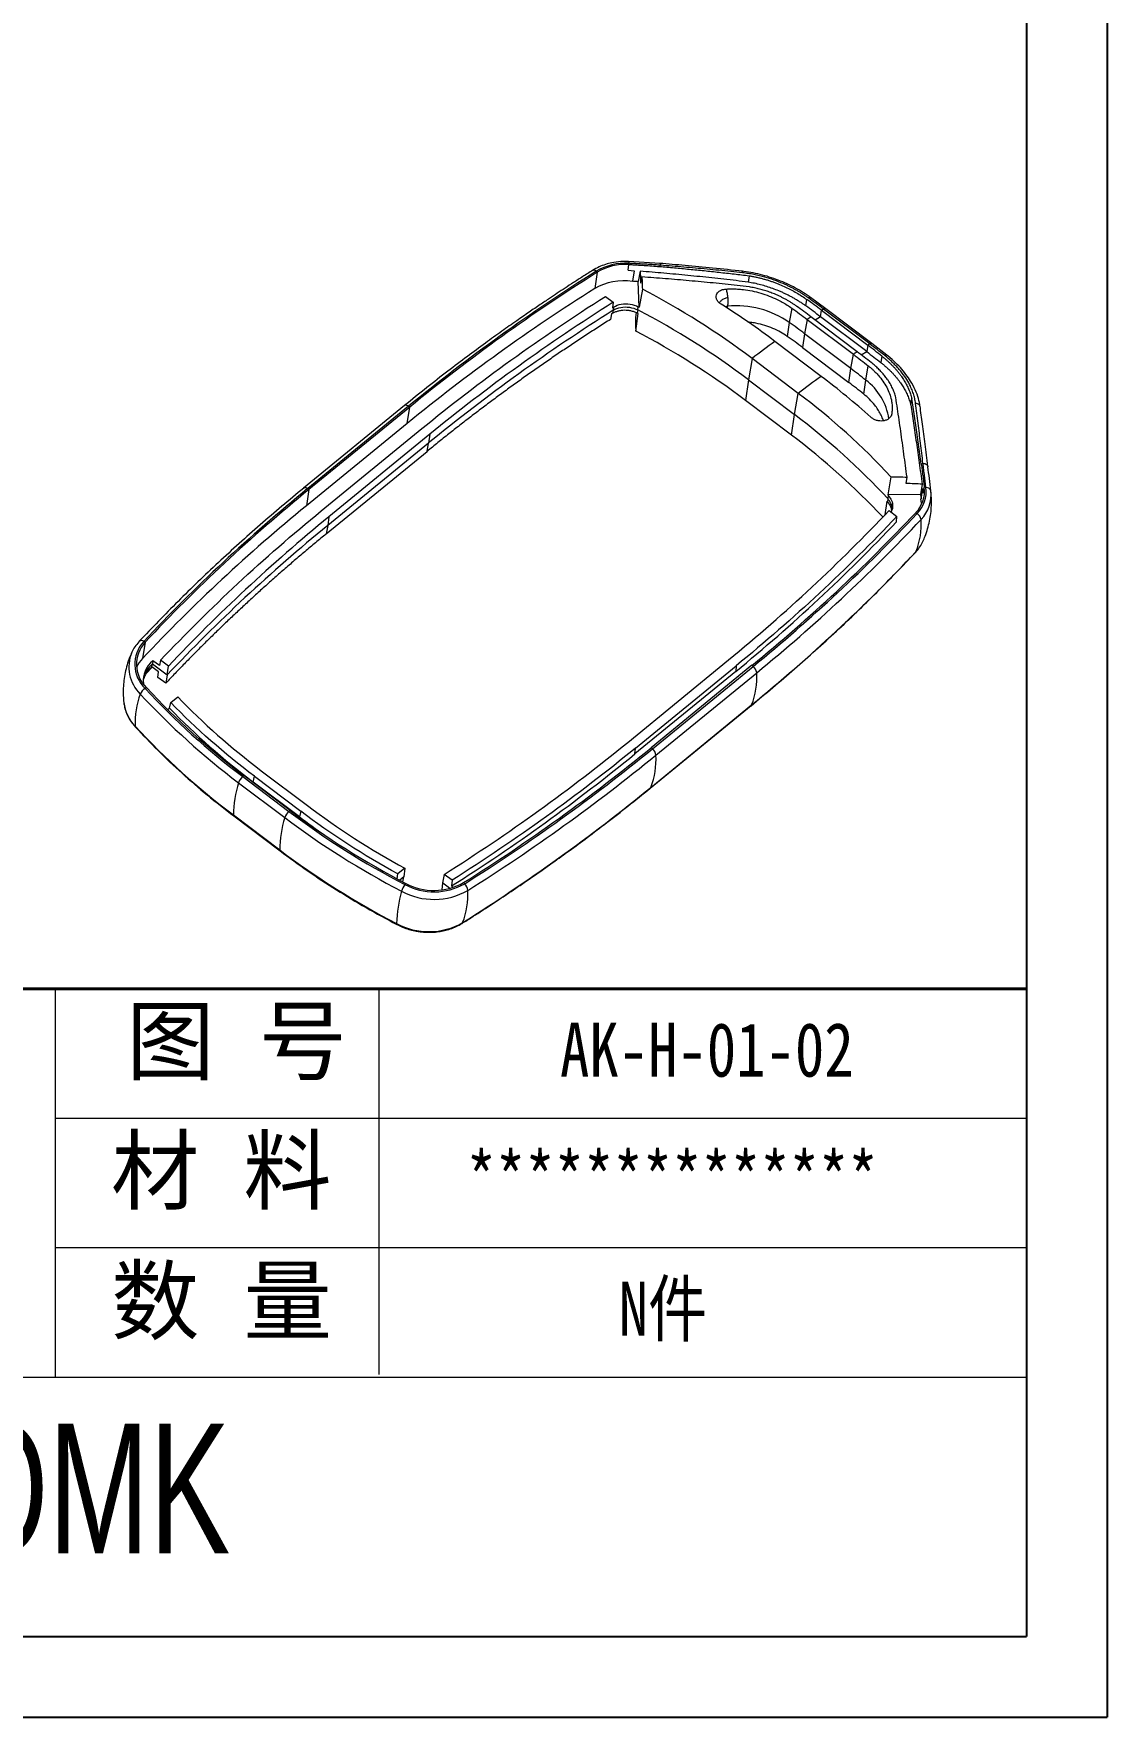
# Model space of a CAD drawing. Header units: inches. Extents: x 1127 to 2406, y 573 to 922.
# Drawn here: x 2029 to 2089.5, y 575.2 to 670.1 of the extents above; entities that cross this region are included whole.
import ezdxf

# ---------------------------------------------------------------- set-up
doc = ezdxf.new("R2010")
doc.units = ezdxf.units.IN
doc.layers.add('文字', color=81, linetype='Continuous')
doc.layers.add('粗实线', color=7, linetype='Continuous', lineweight=30)
doc.layers.add('细实线', color=3, linetype='Continuous', lineweight=9)
doc.styles.get("Standard").update_dxf_attribs({"font": 'txt', "bigfont": 'gbcbig.shx'})
doc.styles.add('宋体', font='', dxfattribs={"width": 0.8, "height": 3.5})
doc.styles.add('长仿宋', font='', dxfattribs={"width": 0.7, "height": 4})
doc.styles.get('宋体').set_extended_font_data('SimSun')
doc.styles.get('长仿宋').set_extended_font_data('SimSun')

msp = doc.modelspace()

# ---------------------------------------------------------------- linework, layer by layer
for p, q in [((2089.498, 766.869), (2089.498, 575.233)), ((2084.935, 762.307), (2084.935, 579.796)), ((1825.482, 579.796), (2084.935, 579.796)), ((1818.469, 575.233), (2089.498, 575.233))]:
    msp.add_line(p, q)
at = {"color": 7, "linetype": 'Continuous', "lineweight": 15}
for p, q in [((2062.481, 656.803), (2062.533, 657.13)), ((2062.481, 656.803), (2062.827, 656.777)), ((2064.289, 657.192), (2062.501, 657.301)), ((2060.749, 656.694), (2060.603, 655.773)), ((2062.827, 656.777), (2062.735, 656.194)), ((2063.166, 656.75), (2063.06, 656.179)), ((2063.104, 654.726), (2063.06, 656.179)), ((2063.197, 656.078), (2063.262, 656.429)), ((2069.311, 656.496), (2069.254, 656.137)), ((2061.208, 655.335), (2061.648, 655.002)), ((2061.648, 655.002), (2061.612, 654.695)), ((2063.291, 655.742), (2063.104, 654.726)), ((2072.507, 654.794), (2072.564, 655.155)), ((2073.622, 654.641), (2072.765, 655.274)), ((2061.556, 654.344), (2061.495, 654.038)), ((2061.615, 654.381), (2061.556, 654.344)), ((2061.612, 654.695), (2061.67, 654.731)), ((2061.646, 654.553), (2061.615, 654.381)), ((2061.67, 654.731), (2061.646, 654.553)), ((2062.936, 654.424), (2062.899, 654.138)), ((2062.916, 653.382), (2063.048, 654.376)), ((2063.031, 654.57), (2063.005, 654.398)), ((2063.048, 654.376), (2063.005, 654.398)), ((2063.031, 654.57), (2063.061, 654.749)), ((2063.061, 654.749), (2063.104, 654.726)), ((2068.089, 654.78), (2067.951, 654.749)), ((2071.714, 654.672), (2071.573, 653.865)), ((2072.576, 654.039), (2072.435, 653.231)), ((2072.576, 654.039), (2075.182, 652.071)), ((2075.401, 652.212), (2072.795, 654.179)), ((2073.327, 654.188), (2073.384, 654.549)), ((2075.933, 652.221), (2073.327, 654.188)), ((2073.384, 654.549), (2075.99, 652.581)), ((2076.106, 652.652), (2073.499, 654.62)), ((2076.228, 652.674), (2073.622, 654.641)), ((2071.573, 653.865), (2071.461, 653.081)), ((2072.435, 653.231), (2072.324, 652.448)), ((2075.042, 651.264), (2072.435, 653.231)), ((2073.367, 650.826), (2070.76, 652.794)), ((2072.324, 652.448), (2074.93, 650.48)), ((2075.042, 651.264), (2075.182, 652.071)), ((2075.99, 652.581), (2075.933, 652.221)), ((2077.066, 652.026), (2076.228, 652.674)), ((2069.473, 651.835), (2069.264, 650.637)), ((2072.079, 649.867), (2069.473, 651.835)), ((2074.93, 650.48), (2075.042, 651.264)), ((2075.881, 650.612), (2076.023, 651.419)), ((2076.793, 651.962), (2076.736, 651.601)), ((2069.264, 650.637), (2069.098, 649.474)), ((2069.264, 650.637), (2071.87, 648.669)), ((2075.77, 649.828), (2075.881, 650.612)), ((2071.705, 647.507), (2069.098, 649.474)), ((2071.87, 648.669), (2072.079, 649.867)), ((2078.414, 649.222), (2078.471, 649.58)), ((2049.878, 649.175), (2044.196, 644.526)), ((2050.106, 649.144), (2044.424, 644.495)), ((2050.178, 649.096), (2044.496, 644.447)), ((2049.881, 649.178), (2049.878, 649.175)), ((2050.032, 648.175), (2050.178, 649.096)), ((2071.705, 647.507), (2071.87, 648.669)), ((2050.032, 648.175), (2044.35, 643.526)), ((2045.184, 643.24), (2050.866, 647.889)), ((2051.303, 647.559), (2045.621, 642.91)), ((2051.303, 647.559), (2051.237, 647.069)), ((2045.468, 641.945), (2051.15, 646.594)), ((2051.237, 647.069), (2045.554, 642.42)), ((2051.15, 646.594), (2051.237, 647.069)), ((2079.373, 645.763), (2079.385, 645.727)), ((2044.199, 644.529), (2044.196, 644.526)), ((2044.496, 644.447), (2044.35, 643.526)), ((2077.295, 645.17), (2077.123, 644.143)), ((2078.154, 644.787), (2078.208, 645.146)), ((2079.061, 644.751), (2078.972, 644.166)), ((2079.004, 643.912), (2079.096, 644.495)), ((2079.096, 644.495), (2079.131, 644.233)), ((2079.131, 644.233), (2079.183, 644.56)), ((2077.068, 643.792), (2076.952, 643.019)), ((2077.122, 643.933), (2077.098, 643.759)), ((2077.153, 644.11), (2077.122, 643.933)), ((2078.972, 644.166), (2077.123, 644.143)), ((2077.123, 644.143), (2077.153, 644.11)), ((2078.972, 644.166), (2079.003, 643.913)), ((2045.621, 642.91), (2045.554, 642.42)), ((2077.193, 643.267), (2077.633, 642.934)), ((2077.609, 642.618), (2077.633, 642.934)), ((2045.554, 642.42), (2045.468, 641.945)), ((2035.261, 635.841), (2035.115, 634.92)), ((2035.662, 634.436), (2035.334, 634.093)), ((2035.646, 634.447), (2035.674, 634.617)), ((2036.007, 634.175), (2035.646, 634.447)), ((2035.702, 634.798), (2035.674, 634.617)), ((2035.674, 634.617), (2036.502, 633.993)), ((2036.063, 634.525), (2035.702, 634.798)), ((2035.983, 633.858), (2036.007, 634.175)), ((2036.136, 634.823), (2036.063, 634.525)), ((2036.576, 634.491), (2036.136, 634.823)), ((2036.502, 633.993), (2036.576, 634.491)), ((2062.463, 630.195), (2068.145, 634.844)), ((2068.553, 634.193), (2062.87, 629.544)), ((2062.9, 629.865), (2068.583, 634.514)), ((2069.465, 634.536), (2063.783, 629.887)), ((2063.853, 629.827), (2069.535, 634.476)), ((2064.053, 629.473), (2069.736, 634.122)), ((2068.583, 634.514), (2068.553, 634.193)), ((2036.423, 633.526), (2035.983, 633.858)), ((2036.502, 633.993), (2036.423, 633.526)), ((2036.53, 632.039), (2036.634, 632.124)), ((2036.634, 632.124), (2036.705, 632.439)), ((2036.705, 632.439), (2037.098, 632.761)), ((2063.735, 627.614), (2069.417, 632.263)), ((2063.764, 627.655), (2069.447, 632.304)), ((2069.417, 632.263), (2069.414, 632.261)), ((2062.87, 629.544), (2062.9, 629.865)), ((2043.431, 626.356), (2040.825, 628.324)), ((2041.811, 628.596), (2044.417, 626.628)), ((2040.529, 627.919), (2043.135, 625.951)), ((2040.761, 628.266), (2043.367, 626.298)), ((2041.358, 627.958), (2041.423, 628.279)), ((2043.964, 625.99), (2041.358, 627.958)), ((2041.423, 628.279), (2044.03, 626.311)), ((2063.735, 627.614), (2063.732, 627.612)), ((2040.241, 626.1), (2042.847, 624.133)), ((2040.263, 626.044), (2042.87, 624.076)), ((2044.03, 626.311), (2043.964, 625.99)), ((2049.46, 622.505), (2049.508, 622.773)), ((2049.901, 623.095), (2049.508, 622.773)), ((2049.901, 623.095), (2049.845, 622.614)), ((2052.122, 622.754), (2052.025, 622.273)), ((2052.562, 622.422), (2052.122, 622.754)), ((2049.845, 622.614), (2049.613, 622.423)), ((2049.789, 622.33), (2049.845, 622.614)), ((2049.949, 622.246), (2049.9, 622.179)), ((2052.025, 622.273), (2051.979, 621.879)), ((2052.442, 621.959), (2052.025, 622.273)), ((2052.562, 622.422), (2052.526, 622.097)), ((2052.526, 622.097), (2052.633, 622.016))]:
    msp.add_line(p, q, dxfattribs=at)
at = {"color": 8, "linetype": 'Continuous', "lineweight": 15}
for p, q in [((2068.089, 654.78), (2068.059, 654.679)), ((2073.327, 654.188), (2073.029, 654.003)), ((2075.632, 652.033), (2075.933, 652.221))]:
    msp.add_line(p, q, dxfattribs=at)
at = {"color": 8, "linetype": 'Continuous', "lineweight": 15, "flags": 128}
for points in [[(2076.106, 652.652), (2076.139, 652.67), (2076.169, 652.681), (2076.196, 652.684), (2076.218, 652.68), (2076.228, 652.674)], [(2050.106, 649.144), (2050.064, 649.168), (2050.022, 649.186), (2049.983, 649.196), (2049.947, 649.199), (2049.914, 649.194), (2049.887, 649.182), (2049.881, 649.178)], [(2044.424, 644.495), (2044.382, 644.519), (2044.34, 644.537), (2044.301, 644.547), (2044.264, 644.55), (2044.232, 644.545), (2044.204, 644.532), (2044.199, 644.529)], [(2069.447, 632.304), (2069.431, 632.277), (2069.417, 632.263)], [(2063.764, 627.655), (2063.749, 627.628), (2063.735, 627.614)]]:
    msp.add_lwpolyline(points, dxfattribs=at)
at = {"color": 7, "linetype": 'Continuous', "lineweight": 15, "flags": 128}
for points in [[(2079.038, 643.636), (2079.031, 643.687), (2078.982, 643.912)], [(2078.712, 640.937), (2078.695, 640.91), (2078.683, 640.897)], [(2034.93, 635.892), (2034.918, 635.88), (2034.902, 635.853)]]:
    msp.add_lwpolyline(points, dxfattribs=at)
at = {"color": 8, "linetype": 'Continuous', "lineweight": 15}
for centre, radius, start, end in [((2060.546, 656.628), 0.183, 40.62029, 108.38487), ((2073.578, 654.532), 0.118, 68.24298, 131.81253), ((2035.049, 635.708), 0.219, 52.53599, 122.74711), ((2036.482, 634.45), 2.138, 157.47339, 225.70743), ((2034.785, 631.102), 0.0847, 180.82843, 220.68302), ((2040.308, 626.095), 0.0677, 175.30699, 228.56036), ((2042.915, 624.127), 0.0688, 175.55706, 226.1019), ((2049.482, 619.972), 0.0562, 168.2738, 227.98632), ((2053.076, 620.063), 0.0893, 302.98597, 340.05638)]:
    msp.add_arc(centre, radius, start, end, dxfattribs=at)
at = {"color": 7, "linetype": 'Continuous', "lineweight": 15}
for centre, radius, start, end in [((2062.335, 653.996), 3.208, 86.52492, 120.95083), ((2062.345, 654.033), 3.103, 86.52492, 120.95083), ((2106.965, 619.616), 56.771, 138.69605, 138.78832), ((2117.112, 567.084), 105.941, 122.18278, 129.23292), ((2117.133, 567.098), 105.861, 122.18278, 129.23292), ((2062.227, 653.027), 3.19, 80.82611, 120.60638), ((2030.05, 619.662), 48.103, 50.34233, 50.44118), ((2116.987, 566.177), 105.861, 122.18278, 129.23292), ((2042.462, 615.941), 44.922, 53.03727, 62.37539), ((2043.174, 616.223), 45.809, 52.97185, 57.59573), ((2043.765, 615.313), 49.16, 52.95115, 54.13896), ((2043.758, 615.222), 49.363, 52.95124, 54.17301), ((2117.306, 566.156), 104.461, 122.19708, 129.23314), ((2042.263, 614.756), 44.905, 53.03866, 62.4534), ((2068.575, 649.544), 5.259, 55.24239, 95.29894), ((2043.775, 615.738), 48.165, 52.95103, 54.13927), ((2094.64, 620.035), 40.535, 122.61143, 122.97896), ((2092.919, 622.775), 37.299, 121.37575, 121.58334), ((2042.087, 613.58), 44.922, 53.03727, 62.37539), ((2047.831, 620.638), 40.838, 52.95204, 54.45276), ((2101.064, 610.785), 51.798, 125.80543, 127.58133), ((2097.247, 618.067), 40.535, 122.61143, 122.97896), ((2046.809, 614.336), 47.456, 51.75129, 52.9512), ((2095.525, 620.808), 37.299, 121.37575, 121.58334), ((2046.823, 613.944), 48.411, 51.75115, 52.95126), ((2046.826, 613.865), 48.597, 51.71672, 52.95129), ((2050.906, 619.29), 40.06, 51.43206, 52.95213), ((2103.67, 608.818), 51.798, 125.80543, 127.58133), ((2047.386, 616.381), 43.145, 48.16225, 52.97458), ((2073.93, 647.97), 3.285, 8.16257, 53.55087), ((2048.2, 618.108), 39.736, 42.92599, 53.06092), ((2023.394, 608.33), 48.779, 56.69415, 56.79518), ((2048.025, 616.953), 39.68, 42.83778, 53.06291), ((2047.804, 615.722), 39.768, 43.10984, 53.0588), ((2098.114, 603.011), 46.933, 113.89035, 114.01761), ((2105.529, 569.657), 96.616, 129.23182, 136.72888), ((2105.555, 569.666), 96.543, 129.23182, 136.72888), ((2017.711, 603.681), 48.779, 56.69415, 56.79518), ((2077.454, 644.358), 1.741, 315.71308, 6.69099), ((2077.489, 644.346), 1.8, 315.71308, 6.69099), ((2079.304, 644.295), 0.262, 18.53984, 95.95034), ((2105.409, 568.745), 96.543, 129.23182, 136.72888), ((2077.575, 644.146), 1.991, 315.71308, 6.69099), ((2007.957, 708.403), 95.807, 309.23319, 316.63531), ((2008.406, 709.317), 96.543, 309.23182, 316.72888), ((2008.43, 709.314), 96.616, 309.23182, 316.72888), ((2008.481, 709.142), 96.851, 309.23182, 316.72888), ((2045.367, 595.068), 58.5, 55.17137, 55.26305), ((2075.048, 642.451), 3.963, 337.55109, 4.41209), ((2078.515, 642.672), 0.492, 9.72384, 57.80495), ((2105.832, 568.598), 95.306, 129.23264, 136.67331), ((2008.193, 707.324), 96.851, 309.23182, 316.72888), ((2077.167, 642.405), 2.131, 316.45112, 335.48295), ((2036.447, 634.384), 2.132, 136.45622, 155.47785), ((2036.569, 634.596), 1.891, 137.16566, 226.25386), ((2036.602, 634.598), 1.829, 137.16566, 226.25386), ((2012.372, 591.521), 49.882, 62.68591, 62.78787), ((2036.463, 633.638), 1.861, 136.43603, 154.91609), ((2036.599, 633.465), 1.477, 128.75416, 168.77985), ((2036.595, 633.665), 1.443, 128.26064, 187.06411), ((2065.496, 633.863), 4.247, 338.46397, 3.49921), ((2030.58, 589.09), 59.812, 49.36028, 49.44847), ((2069.192, 634.048), 0.549, 7.71762, 51.23834), ((2035.593, 632.666), 0.655, 120.46815, 157.22427), ((2068.16, 579.4), 63.088, 121.35065, 121.43183), ((2065.633, 661.349), 41.389, 222.7939, 233.06391), ((2065.64, 661.332), 41.296, 222.7939, 233.06391), ((2036.42, 632.751), 2.383, 187.55518, 223.81476), ((2039.569, 631.26), 4.871, 160.08708, 181.8761), ((2065.583, 661.243), 41.692, 222.7939, 233.06391), ((2065.8, 660.435), 40.647, 224.14855, 233.03513), ((2065.294, 659.425), 41.692, 222.7939, 233.06391), ((1996.5, 710.823), 104.935, 302.27046, 309.23429), ((1996.828, 711.885), 105.861, 302.18278, 309.23292), ((1996.848, 711.887), 105.941, 302.18278, 309.23292), ((1996.885, 711.733), 106.2, 302.18278, 309.23292), ((2059.814, 629.214), 4.247, 338.46397, 3.49921), ((2024.897, 584.441), 59.812, 49.36028, 49.44847), ((2063.509, 629.399), 0.549, 7.71762, 51.23834), ((2088.51, 575.565), 71.115, 132.10838, 132.17778), ((2046.344, 626.064), 6.104, 162.30689, 179.65629), ((2041.324, 627.639), 0.843, 131.95765, 160.62758), ((1996.596, 709.915), 106.2, 302.18278, 309.23292), ((2048.95, 624.096), 6.104, 162.30689, 179.65629), ((2043.931, 625.671), 0.843, 131.95765, 160.62758), ((2071.519, 663.671), 47.206, 233.03936, 242.49218), ((2091.116, 573.598), 71.115, 132.10838, 132.17778), ((2071.545, 663.745), 46.864, 233.03936, 242.49218), ((2071.545, 663.718), 46.758, 233.03936, 242.49218), ((2070.324, 660.918), 43.758, 232.95733, 235.25867), ((2071.23, 661.853), 47.206, 233.03936, 242.49218), ((2058.06, 619.545), 8.644, 164.86794, 177.09524), ((2050.879, 621.468), 1.209, 144.01692, 164.00548), ((2051.538, 625.174), 3.833, 241.61127, 299.8963), ((2051.547, 625.24), 3.476, 241.7157, 299.79186), ((2051.542, 625.207), 3.362, 241.7157, 299.79186), ((2048.806, 621.656), 4.647, 339.55659, 2.4066), ((2008.254, 579.825), 61.842, 43.2819, 43.3655), ((2052.833, 621.79), 0.619, 5.6525, 44.50047), ((2051.25, 623.355), 3.833, 241.61127, 299.8963)]:
    msp.add_arc(centre, radius, start, end, dxfattribs=at)
for points, knots in [([(2060.488, 656.802), (2060.302, 656.684), (2059.941, 656.455), (2059.423, 656.122), (2058.945, 655.811), (2058.493, 655.514), (2058.026, 655.203), (2057.498, 654.848), (2056.88, 654.427), (2056.159, 653.928), (2055.336, 653.347), (2054.409, 652.679), (2053.392, 651.929), (2052.291, 651.093), (2051.106, 650.17), (2050.3, 649.517), (2049.881, 649.178)], [0, 0, 0, 0, 0.049962, 0.096502, 0.13962, 0.179316, 0.219145, 0.267315, 0.324156, 0.389668, 0.467599, 0.555046, 0.65201, 0.75849, 0.874487, 1, 1, 1, 1]), ([(2062.511, 657.301), (2062.363, 657.302), (2062.043, 657.306), (2061.605, 657.243), (2061.197, 657.137), (2060.831, 656.999), (2060.605, 656.869), (2060.488, 656.802)], [0, 0, 0, 0, 0.202167, 0.435956, 0.609649, 0.797635, 1, 1, 1, 1]), ([(2064.318, 657.088), (2064.211, 657.096), (2064.002, 657.112), (2063.69, 657.134), (2063.339, 657.156), (2063.022, 657.174), (2062.738, 657.189), (2062.599, 657.195), (2062.53, 657.198)], [0, 0, 0, 0, 0.1789964, 0.3530421, 0.5241764, 0.768146, 0.8841644, 1, 1, 1, 1]), ([(2062.533, 657.13), (2062.604, 657.127), (2062.746, 657.121), (2063.032, 657.106), (2063.389, 657.084), (2063.822, 657.054), (2064.111, 657.031), (2064.257, 657.019)], [0, 0, 0, 0, 0.123248, 0.24676, 0.495637, 0.743759, 1, 1, 1, 1]), ([(2064.257, 657.019), (2064.536, 656.995), (2065.094, 656.947), (2065.932, 656.868), (2066.773, 656.785), (2067.617, 656.695), (2068.464, 656.599), (2069.028, 656.53), (2069.311, 656.496)], [0, 0, 0, 0, 0.1645198, 0.3298435, 0.4960141, 0.6630724, 0.831056, 1, 1, 1, 1]), ([(2068.933, 656.752), (2068.373, 656.813), (2067.297, 656.931), (2065.738, 657.075), (2064.739, 657.155), (2064.261, 657.194)], [0, 0, 0, 0, 0.361185, 0.694509, 1, 1, 1, 1]), ([(2068.941, 656.664), (2068.717, 656.689), (2068.271, 656.737), (2067.604, 656.805), (2066.939, 656.868), (2066.279, 656.928), (2065.622, 656.985), (2064.969, 657.038), (2064.534, 657.071), (2064.318, 657.088)], [0, 0, 0, 0, 0.1459691, 0.2908567, 0.4346879, 0.577489, 0.7192881, 0.8601147, 1, 1, 1, 1]), ([(2063.06, 656.179), (2063.037, 656.18), (2062.983, 656.182), (2062.898, 656.182), (2062.813, 656.182), (2062.759, 656.184), (2062.736, 656.185)], [0, 0, 0, 0, 0.208221, 0.5, 0.791779, 1, 1, 1, 1]), ([(2063.166, 656.75), (2063.172, 656.639), (2063.182, 656.416), (2063.192, 656.19), (2063.197, 656.078)], [0, 0, 0, 0, 0.501737, 1, 1, 1, 1]), ([(2069.254, 656.137), (2069.026, 656.166), (2068.572, 656.222), (2067.89, 656.301), (2067.21, 656.377), (2066.532, 656.448), (2065.855, 656.515), (2065.181, 656.579), (2064.508, 656.639), (2063.837, 656.697), (2063.39, 656.732), (2063.166, 656.75)], [0, 0, 0, 0, 0.113046, 0.225569, 0.337586, 0.449112, 0.560164, 0.67076, 0.780917, 0.890657, 1, 1, 1, 1]), ([(2063.262, 656.429), (2063.267, 656.315), (2063.277, 656.087), (2063.286, 655.857), (2063.291, 655.742)], [0, 0, 0, 0, 0.501771, 1, 1, 1, 1]), ([(2069.32, 655.869), (2069.093, 655.895), (2068.64, 655.947), (2067.96, 656.02), (2067.283, 656.09), (2066.608, 656.155), (2065.935, 656.216), (2065.264, 656.274), (2064.595, 656.329), (2063.928, 656.381), (2063.484, 656.413), (2063.262, 656.429)], [0, 0, 0, 0, 0.113193, 0.225829, 0.337922, 0.449486, 0.56054, 0.671099, 0.781182, 0.890809, 1, 1, 1, 1]), ([(2072.79, 655.256), (2072.651, 655.352), (2072.374, 655.546), (2071.921, 655.808), (2071.448, 656.045), (2070.955, 656.253), (2070.447, 656.431), (2069.929, 656.576), (2069.405, 656.69), (2069.056, 656.735), (2068.881, 656.758)], [0, 0, 0, 0, 0.124951, 0.249924, 0.374911, 0.499909, 0.624916, 0.749934, 0.874955, 1, 1, 1, 1]), ([(2072.652, 655.245), (2072.604, 655.279), (2072.507, 655.348), (2072.357, 655.448), (2072.204, 655.545), (2072.047, 655.638), (2071.888, 655.728), (2071.725, 655.815), (2071.559, 655.899), (2071.391, 655.979), (2071.113, 656.103), (2070.717, 656.259), (2070.268, 656.402), (2069.884, 656.501), (2069.571, 656.57), (2069.256, 656.625), (2069.046, 656.651), (2068.941, 656.664)], [0, 0, 0, 0, 0.0465844, 0.0930141, 0.1393278, 0.1855645, 0.2317636, 0.2779647, 0.3242075, 0.3705319, 0.4169775, 0.5502119, 0.6837651, 0.7628189, 0.8417315, 0.9207192, 1, 1, 1, 1]), ([(2072.507, 654.794), (2072.455, 654.831), (2072.352, 654.904), (2072.192, 655.01), (2072.028, 655.112), (2071.862, 655.211), (2071.691, 655.305), (2071.518, 655.396), (2071.341, 655.483), (2071.161, 655.566), (2070.929, 655.665), (2070.643, 655.776), (2070.302, 655.891), (2069.957, 655.99), (2069.607, 656.074), (2069.372, 656.116), (2069.254, 656.137)], [0, 0, 0, 0, 0.056146, 0.112035, 0.167721, 0.223258, 0.278701, 0.334105, 0.389527, 0.445021, 0.500646, 0.600755, 0.700395, 0.799914, 0.899664, 1, 1, 1, 1]), ([(2069.311, 656.496), (2069.376, 656.485), (2069.506, 656.462), (2069.701, 656.422), (2069.894, 656.378), (2070.087, 656.328), (2070.278, 656.273), (2070.468, 656.214), (2070.656, 656.149), (2070.844, 656.08), (2071.079, 655.986), (2071.359, 655.863), (2071.679, 655.705), (2071.986, 655.534), (2072.284, 655.352), (2072.471, 655.22), (2072.564, 655.155)], [0, 0, 0, 0, 0.055517, 0.110841, 0.166033, 0.221155, 0.276266, 0.331426, 0.386695, 0.442133, 0.497796, 0.598343, 0.698511, 0.798628, 0.899017, 1, 1, 1, 1]), ([(2071.991, 654.773), (2071.943, 654.807), (2071.848, 654.875), (2071.699, 654.972), (2071.546, 655.066), (2071.39, 655.155), (2071.231, 655.24), (2071.068, 655.321), (2070.902, 655.398), (2070.699, 655.485), (2070.458, 655.578), (2070.178, 655.671), (2069.895, 655.751), (2069.609, 655.819), (2069.416, 655.852), (2069.32, 655.869)], [0, 0, 0, 0, 0.063353, 0.126373, 0.189138, 0.251728, 0.314224, 0.37671, 0.439266, 0.501975, 0.602047, 0.701526, 0.800769, 0.900139, 1, 1, 1, 1]), ([(2061.67, 654.731), (2061.794, 654.809), (2062.09, 654.922), (2062.596, 654.928), (2062.919, 654.823), (2063.061, 654.749)], [0, 0, 0, 0, 0.333003, 0.666651, 1, 1, 1, 1]), ([(2067.722, 654.899), (2067.705, 654.911), (2067.67, 654.934), (2067.623, 654.972), (2067.581, 655.011), (2067.545, 655.053), (2067.515, 655.096), (2067.486, 655.149), (2067.462, 655.21), (2067.443, 655.304), (2067.454, 655.422), (2067.514, 655.526), (2067.586, 655.598), (2067.658, 655.652), (2067.753, 655.699), (2067.873, 655.735), (2067.962, 655.744), (2068.008, 655.749)], [0, 0, 0, 0, 0.041743, 0.082275, 0.121992, 0.161318, 0.200683, 0.24052, 0.299988, 0.359822, 0.482181, 0.607898, 0.671536, 0.735615, 0.822657, 0.909771, 1, 1, 1, 1]), ([(2068.008, 655.749), (2068.061, 655.751), (2068.167, 655.757), (2068.329, 655.759), (2068.491, 655.756), (2068.654, 655.749), (2068.819, 655.736), (2069.093, 655.707), (2069.477, 655.645), (2069.964, 655.522), (2070.438, 655.362), (2070.843, 655.186), (2071.179, 655.012), (2071.456, 654.85), (2071.628, 654.732), (2071.714, 654.672)], [0, 0, 0, 0, 0.041953, 0.083837, 0.125709, 0.167629, 0.209653, 0.25184, 0.377043, 0.502463, 0.627387, 0.751837, 0.834738, 0.917328, 1, 1, 1, 1]), ([(2068.008, 655.749), (2068.019, 655.709), (2068.04, 655.631), (2068.065, 655.51), (2068.086, 655.387), (2068.094, 655.303), (2068.098, 655.261)], [0, 0, 0, 0, 0.24868, 0.498213, 0.748638, 1, 1, 1, 1]), ([(2068.098, 655.261), (2068.101, 655.221), (2068.106, 655.141), (2068.107, 655.021), (2068.102, 654.901), (2068.094, 654.82), (2068.089, 654.78)], [0, 0, 0, 0, 0.253933, 0.50507, 0.753671, 1, 1, 1, 1]), ([(2061.495, 654.038), (2061.267, 653.893), (2060.811, 653.604), (2060.134, 653.165), (2059.461, 652.722), (2058.793, 652.275), (2058.129, 651.824), (2057.471, 651.368), (2056.817, 650.909), (2056.168, 650.446), (2055.524, 649.979), (2054.885, 649.508), (2054.25, 649.032), (2053.62, 648.553), (2052.995, 648.069), (2052.375, 647.582), (2051.76, 647.091), (2051.353, 646.76), (2051.15, 646.594)], [0, 0, 0, 0, 0.06256, 0.125096, 0.187611, 0.25011, 0.312594, 0.375069, 0.437536, 0.5, 0.562464, 0.624931, 0.687406, 0.74989, 0.812389, 0.874904, 0.93744, 1, 1, 1, 1]), ([(2061.615, 654.38), (2061.638, 654.395), (2061.686, 654.423), (2061.762, 654.459), (2061.843, 654.491), (2061.955, 654.527), (2062.103, 654.558), (2062.288, 654.571), (2062.475, 654.562), (2062.64, 654.533), (2062.78, 654.494), (2062.897, 654.452), (2062.969, 654.416), (2063.005, 654.398)], [0, 0, 0, 0, 0.062285, 0.124443, 0.186865, 0.249935, 0.374866, 0.500039, 0.624943, 0.750126, 0.833885, 0.916871, 1, 1, 1, 1]), ([(2061.646, 654.553), (2061.768, 654.63), (2062.064, 654.743), (2062.567, 654.749), (2062.889, 654.644), (2063.031, 654.57)], [0, 0, 0, 0, 0.333003, 0.666651, 1, 1, 1, 1]), ([(2062.899, 654.138), (2062.902, 654.011), (2062.907, 653.758), (2062.913, 653.507), (2062.916, 653.382)], [0, 0, 0, 0, 0.49913, 1, 1, 1, 1]), ([(2071.714, 654.672), (2071.859, 654.568), (2072.149, 654.359), (2072.434, 654.145), (2072.576, 654.039)], [0, 0, 0, 0, 0.500015, 1, 1, 1, 1]), ([(2071.461, 653.081), (2071.335, 653.165), (2071.081, 653.334), (2070.653, 653.541), (2070.19, 653.71), (2069.76, 653.813), (2069.438, 653.867), (2069.283, 653.88), (2069.233, 653.884)], [0, 0, 0, 0, 0.1947924, 0.3946767, 0.5997387, 0.8100594, 0.9388732, 1, 1, 1, 1]), ([(2072.324, 652.448), (2072.181, 652.555), (2071.896, 652.768), (2071.606, 652.977), (2071.461, 653.081)], [0, 0, 0, 0, 0.499985, 1, 1, 1, 1]), ([(2075.182, 652.071), (2075.324, 651.963), (2075.607, 651.748), (2075.884, 651.529), (2076.023, 651.419)], [0, 0, 0, 0, 0.499985, 1, 1, 1, 1]), ([(2078.948, 649.111), (2078.92, 649.267), (2078.863, 649.584), (2078.681, 650.07), (2078.439, 650.526), (2078.151, 650.945), (2077.837, 651.322), (2077.47, 651.694), (2077.186, 651.927), (2077.043, 652.045)], [0, 0, 0, 0, 0.150072, 0.30687, 0.470348, 0.597318, 0.72795, 0.862195, 1, 1, 1, 1]), ([(2076.023, 651.419), (2076.062, 651.387), (2076.141, 651.323), (2076.255, 651.223), (2076.363, 651.122), (2076.467, 651.018), (2076.566, 650.911), (2076.723, 650.731), (2076.918, 650.47), (2077.117, 650.122), (2077.263, 649.766), (2077.341, 649.448), (2077.372, 649.17), (2077.374, 648.933), (2077.353, 648.779), (2077.343, 648.701)], [0, 0, 0, 0, 0.041376, 0.082684, 0.123973, 0.165291, 0.206688, 0.248212, 0.372654, 0.497586, 0.622997, 0.748209, 0.832399, 0.916175, 1, 1, 1, 1]), ([(2077.573, 649.638), (2077.562, 649.682), (2077.54, 649.769), (2077.498, 649.9), (2077.449, 650.03), (2077.392, 650.159), (2077.328, 650.287), (2077.257, 650.415), (2077.179, 650.542), (2077.077, 650.693), (2076.946, 650.867), (2076.78, 651.06), (2076.599, 651.248), (2076.402, 651.431), (2076.259, 651.547), (2076.188, 651.605)], [0, 0, 0, 0, 0.062495, 0.124745, 0.18684, 0.248868, 0.310919, 0.37308, 0.435439, 0.498081, 0.598323, 0.6983, 0.79835, 0.898807, 1, 1, 1, 1]), ([(2076.736, 651.601), (2076.783, 651.563), (2076.879, 651.487), (2077.016, 651.369), (2077.149, 651.248), (2077.277, 651.124), (2077.4, 650.998), (2077.517, 650.868), (2077.629, 650.737), (2077.736, 650.603), (2077.857, 650.438), (2077.989, 650.238), (2078.125, 650), (2078.244, 649.75), (2078.344, 649.489), (2078.391, 649.312), (2078.414, 649.222)], [0, 0, 0, 0, 0.054698, 0.10965, 0.164844, 0.220267, 0.275909, 0.331763, 0.387833, 0.444125, 0.500648, 0.593276, 0.689502, 0.789355, 0.892866, 1, 1, 1, 1]), ([(2076.793, 651.962), (2076.842, 651.923), (2076.939, 651.845), (2077.079, 651.724), (2077.213, 651.602), (2077.341, 651.477), (2077.464, 651.351), (2077.581, 651.222), (2077.691, 651.091), (2077.796, 650.958), (2077.921, 650.788), (2078.057, 650.579), (2078.196, 650.332), (2078.311, 650.083), (2078.406, 649.832), (2078.449, 649.664), (2078.471, 649.58)], [0, 0, 0, 0, 0.056199, 0.112172, 0.167973, 0.223657, 0.279279, 0.334896, 0.390562, 0.446335, 0.50227, 0.602282, 0.701715, 0.800911, 0.900222, 1, 1, 1, 1]), ([(2078.689, 649.305), (2078.683, 649.35), (2078.67, 649.442), (2078.641, 649.579), (2078.606, 649.717), (2078.565, 649.854), (2078.516, 649.991), (2078.461, 650.128), (2078.363, 650.346), (2078.2, 650.643), (2077.979, 650.962), (2077.767, 651.222), (2077.581, 651.429), (2077.38, 651.629), (2077.166, 651.825), (2077.012, 651.95), (2076.934, 652.012)], [0, 0, 0, 0, 0.048347, 0.096559, 0.144683, 0.192771, 0.24087, 0.289029, 0.337298, 0.47182, 0.606196, 0.685033, 0.763637, 0.842204, 0.920928, 1, 1, 1, 1]), ([(2075.77, 649.828), (2075.631, 649.938), (2075.354, 650.158), (2075.071, 650.373), (2074.93, 650.48)], [0, 0, 0, 0, 0.500015, 1, 1, 1, 1]), ([(2076.88, 648.32), (2076.867, 648.356), (2076.82, 648.485), (2076.717, 648.7), (2076.567, 648.958), (2076.367, 649.24), (2076.11, 649.538), (2075.882, 649.732), (2075.77, 649.828)], [0, 0, 0, 0, 0.062697, 0.225645, 0.385873, 0.543408, 0.774649, 1, 1, 1, 1]), ([(2078.208, 645.146), (2078.179, 645.362), (2078.121, 645.796), (2078.033, 646.442), (2077.944, 647.087), (2077.854, 647.73), (2077.762, 648.37), (2077.668, 649.007), (2077.605, 649.428), (2077.573, 649.638)], [0, 0, 0, 0, 0.140468, 0.281666, 0.423637, 0.56642, 0.710053, 0.854569, 1, 1, 1, 1]), ([(2078.414, 649.222), (2078.441, 649.052), (2078.494, 648.71), (2078.573, 648.185), (2078.653, 647.646), (2078.733, 647.094), (2078.814, 646.528), (2078.896, 645.949), (2078.979, 645.356), (2079.034, 644.953), (2079.061, 644.751)], [0, 0, 0, 0, 0.118077, 0.23811, 0.360111, 0.484091, 0.61006, 0.738028, 0.868005, 1, 1, 1, 1]), ([(2079.011, 645.881), (2078.985, 646.07), (2078.933, 646.444), (2078.854, 646.997), (2078.777, 647.537), (2078.7, 648.066), (2078.623, 648.582), (2078.547, 649.087), (2078.496, 649.417), (2078.471, 649.58)], [0, 0, 0, 0, 0.149108, 0.296115, 0.441031, 0.583866, 0.724632, 0.863339, 1, 1, 1, 1]), ([(2079.106, 645.923), (2079.084, 646.112), (2079.038, 646.49), (2078.97, 647.055), (2078.902, 647.619), (2078.832, 648.183), (2078.761, 648.746), (2078.713, 649.118), (2078.689, 649.305)], [0, 0, 0, 0, 0.1632902, 0.3278688, 0.4937846, 0.6610835, 0.8298085, 1, 1, 1, 1]), ([(2077.343, 648.701), (2077.34, 648.685), (2077.333, 648.651), (2077.315, 648.604), (2077.292, 648.56), (2077.263, 648.519), (2077.228, 648.481), (2077.182, 648.44), (2077.121, 648.4), (2077.02, 648.35), (2076.875, 648.31), (2076.713, 648.306), (2076.585, 648.323), (2076.461, 648.352), (2076.308, 648.412), (2076.213, 648.487), (2076.165, 648.525)], [0, 0, 0, 0, 0.045748, 0.090355, 0.134184, 0.177611, 0.221022, 0.2648, 0.328893, 0.392584, 0.518367, 0.640789, 0.700636, 0.760152, 0.878317, 1, 1, 1, 1]), ([(2079.377, 645.764), (2079.325, 646.18), (2079.225, 646.981), (2079.081, 648.11), (2078.987, 648.813), (2078.942, 649.15)], [0, 0, 0, 0, 0.361087, 0.694417, 1, 1, 1, 1]), ([(2079.011, 645.881), (2079.026, 645.771), (2079.056, 645.554), (2079.099, 645.224), (2079.135, 644.949), (2079.163, 644.727), (2079.176, 644.616), (2079.183, 644.56)], [0, 0, 0, 0, 0.256231, 0.504363, 0.75324, 0.876742, 1, 1, 1, 1]), ([(2079.277, 644.555), (2079.27, 644.609), (2079.257, 644.718), (2079.229, 644.939), (2079.194, 645.223), (2079.15, 645.571), (2079.121, 645.805), (2079.106, 645.923)], [0, 0, 0, 0, 0.115828, 0.231855, 0.475826, 0.733472, 1, 1, 1, 1]), ([(2044.199, 644.529), (2043.377, 643.844), (2041.732, 642.473), (2039.376, 640.338), (2037.095, 638.152), (2035.652, 636.646), (2034.931, 635.893)], [0, 0, 0, 0, 0.249996, 0.499994, 0.749996, 1, 1, 1, 1]), ([(2077.295, 645.17), (2077.447, 645.166), (2077.752, 645.16), (2078.056, 645.151), (2078.208, 645.146)], [0, 0, 0, 0, 0.498229, 1, 1, 1, 1]), ([(2079.061, 644.751), (2078.911, 644.757), (2078.608, 644.771), (2078.305, 644.781), (2078.154, 644.787)], [0, 0, 0, 0, 0.499192, 1, 1, 1, 1]), ([(2077.098, 643.759), (2077.166, 643.672), (2077.296, 643.508), (2077.322, 643.322), (2077.335, 643.234)], [0, 0, 0, 0, 0.528464, 1, 1, 1, 1]), ([(2077.365, 643.379), (2077.352, 643.477), (2077.325, 643.673), (2077.19, 643.846), (2077.122, 643.933)], [0, 0, 0, 0, 0.499492, 1, 1, 1, 1]), ([(2077.153, 644.11), (2077.225, 644.016), (2077.367, 643.828), (2077.414, 643.51), (2077.379, 643.288), (2077.31, 643.192), (2077.303, 643.183)], [0, 0, 0, 0, 0.323016, 0.646967, 0.967834, 1, 1, 1, 1]), ([(2079.102, 641.521), (2079.145, 641.618), (2079.249, 641.85), (2079.374, 642.233), (2079.482, 642.663), (2079.553, 643.099), (2079.588, 643.536), (2079.591, 643.959), (2079.565, 644.234), (2079.552, 644.365)], [0, 0, 0, 0, 0.109623, 0.262249, 0.414205, 0.56526, 0.715188, 0.863686, 1, 1, 1, 1]), ([(2045.468, 641.945), (2045.266, 641.779), (2044.861, 641.447), (2044.262, 640.944), (2043.667, 640.438), (2043.078, 639.928), (2042.494, 639.414), (2041.915, 638.897), (2041.342, 638.376), (2040.774, 637.852), (2040.211, 637.324), (2039.654, 636.792), (2039.102, 636.257), (2038.555, 635.718), (2038.014, 635.175), (2037.478, 634.629), (2036.947, 634.08), (2036.598, 633.711), (2036.423, 633.526)], [0, 0, 0, 0, 0.06256, 0.125096, 0.187611, 0.25011, 0.312594, 0.375069, 0.437536, 0.5, 0.562464, 0.624931, 0.687406, 0.74989, 0.812389, 0.874904, 0.93744, 1, 1, 1, 1]), ([(2069.414, 632.261), (2070.237, 632.946), (2071.881, 634.317), (2074.237, 636.451), (2076.518, 638.638), (2077.961, 640.144), (2078.683, 640.897)], [0, 0, 0, 0, 0.2499957, 0.4999943, 0.7499958, 1, 1, 1, 1]), ([(2034.511, 635.269), (2034.468, 635.172), (2034.364, 634.94), (2034.239, 634.557), (2034.131, 634.126), (2034.06, 633.69), (2034.025, 633.254), (2034.022, 632.835), (2034.047, 632.564), (2034.059, 632.437)], [0, 0, 0, 0, 0.110091, 0.263368, 0.415973, 0.567673, 0.718241, 0.867372, 1, 1, 1, 1]), ([(2035.646, 634.447), (2035.567, 634.373), (2035.409, 634.225), (2035.246, 633.979), (2035.186, 633.805), (2035.159, 633.727)], [0, 0, 0, 0, 0.353588, 0.707176, 1, 1, 1, 1]), ([(2034.058, 632.436), (2034.072, 632.346), (2034.102, 632.14), (2034.213, 631.811), (2034.404, 631.428), (2034.61, 631.181), (2034.721, 631.047)], [0, 0, 0, 0, 0.178538, 0.404917, 0.67885, 1, 1, 1, 1]), ([(2034.721, 631.047), (2035.141, 630.604), (2035.981, 629.717), (2037.337, 628.444), (2038.756, 627.212), (2039.759, 626.434), (2040.261, 626.045)], [0, 0, 0, 0, 0.250025, 0.500034, 0.750025, 1, 1, 1, 1]), ([(2053.125, 619.988), (2053.312, 620.106), (2053.672, 620.335), (2054.191, 620.668), (2054.669, 620.979), (2055.12, 621.276), (2055.587, 621.586), (2056.115, 621.941), (2056.733, 622.362), (2057.454, 622.861), (2058.277, 623.443), (2059.204, 624.111), (2060.221, 624.861), (2061.323, 625.697), (2062.507, 626.619), (2063.313, 627.273), (2063.732, 627.612)], [0, 0, 0, 0, 0.049962, 0.096502, 0.13962, 0.179316, 0.219145, 0.267315, 0.324156, 0.389668, 0.467599, 0.555046, 0.65201, 0.75849, 0.874487, 1, 1, 1, 1]), ([(2042.868, 624.078), (2043.382, 623.699), (2044.41, 622.942), (2046.033, 621.879), (2047.705, 620.865), (2048.865, 620.242), (2049.445, 619.93)], [0, 0, 0, 0, 0.250028, 0.500037, 0.750028, 1, 1, 1, 1]), ([(2049.445, 619.93), (2049.584, 619.863), (2049.835, 619.743), (2050.167, 619.639), (2050.41, 619.579), (2050.609, 619.54), (2050.838, 619.507), (2051.12, 619.485), (2051.455, 619.484), (2051.799, 619.515), (2052.141, 619.578), (2052.469, 619.671), (2052.807, 619.804), (2053.016, 619.925), (2053.125, 619.988)], [0, 0, 0, 0, 0.120009, 0.215122, 0.264756, 0.310431, 0.368693, 0.440263, 0.525191, 0.623538, 0.706176, 0.796442, 0.894372, 1, 1, 1, 1])]:
    msp.add_open_spline(points, degree=3, knots=knots, dxfattribs=at)
at = {"color": 8, "linetype": 'Continuous', "lineweight": 15}
for points, knots in [([(2062.511, 657.296), (2062.513, 657.297), (2062.518, 657.301), (2062.525, 657.269), (2062.528, 657.222), (2062.53, 657.198)], [0, 0, 0, 0, 0.171326, 0.585663, 1, 1, 1, 1]), ([(2064.288, 657.187), (2064.291, 657.188), (2064.299, 657.192), (2064.31, 657.159), (2064.315, 657.111), (2064.318, 657.088)], [0, 0, 0, 0, 0.165692, 0.594166, 1, 1, 1, 1]), ([(2068.941, 656.664), (2068.937, 656.686), (2068.93, 656.731), (2068.917, 656.758), (2068.907, 656.753), (2068.905, 656.752)], [0, 0, 0, 0, 0.4400312, 0.9044089, 1, 1, 1, 1]), ([(2068.098, 655.261), (2068.03, 655.244), (2067.896, 655.209), (2067.732, 655.106), (2067.661, 655.017), (2067.628, 654.975)], [0, 0, 0, 0, 0.348536, 0.692531, 1, 1, 1, 1]), ([(2072.652, 655.245), (2072.674, 655.256), (2072.716, 655.28), (2072.756, 655.283), (2072.766, 655.27), (2072.768, 655.267)], [0, 0, 0, 0, 0.440863, 0.881726, 1, 1, 1, 1]), ([(2076.934, 652.012), (2076.957, 652.023), (2077.002, 652.044), (2077.045, 652.046), (2077.056, 652.031), (2077.059, 652.027)], [0, 0, 0, 0, 0.43181, 0.863619, 1, 1, 1, 1]), ([(2078.941, 649.129), (2078.939, 649.14), (2078.931, 649.178), (2078.88, 649.233), (2078.796, 649.285), (2078.724, 649.298), (2078.689, 649.305)], [0, 0, 0, 0, 0.118091, 0.417244, 0.716466, 1, 1, 1, 1]), ([(2079.106, 645.923), (2079.142, 645.919), (2079.215, 645.909), (2079.303, 645.864), (2079.359, 645.812), (2079.37, 645.775), (2079.373, 645.763)], [0, 0, 0, 0, 0.277067, 0.569589, 0.862113, 1, 1, 1, 1])]:
    msp.add_open_spline(points, degree=3, knots=knots, dxfattribs=at)
at = {"color": 7, "linetype": 'Continuous', "lineweight": 15}
for points in [[(2050.866, 647.889), (2054.106, 650.539), (2057.561, 653.027), (2061.208, 655.335)], [(2061.648, 655.002), (2057.999, 652.696), (2054.543, 650.21), (2051.303, 647.559)], [(2073.327, 654.188), (2073.056, 654.393), (2072.783, 654.594), (2072.507, 654.794)], [(2075.933, 652.221), (2076.203, 652.017), (2076.471, 651.81), (2076.736, 651.601)], [(2079.552, 644.378), (2079.495, 644.841), (2079.44, 645.291), (2079.385, 645.727)], [(2077.068, 643.792), (2077.078, 643.781), (2077.088, 643.77), (2077.098, 643.759)], [(2036.136, 634.823), (2038.922, 637.778), (2041.945, 640.591), (2045.184, 643.24)], [(2045.621, 642.91), (2042.382, 640.261), (2039.36, 637.447), (2036.576, 634.491)], [(2068.145, 634.844), (2071.385, 637.495), (2074.408, 640.309), (2077.193, 643.267)], [(2077.633, 642.934), (2074.846, 639.978), (2071.822, 637.165), (2068.583, 634.514)], [(2041.423, 628.279), (2039.716, 629.568), (2038.136, 630.961), (2036.705, 632.439)], [(2037.098, 632.761), (2038.524, 631.28), (2040.103, 629.885), (2041.811, 628.596)], [(2052.122, 622.754), (2055.769, 625.06), (2059.225, 627.546), (2062.463, 630.195)], [(2062.9, 629.865), (2059.662, 627.216), (2056.208, 624.729), (2052.562, 622.422)], [(2044.417, 626.628), (2046.125, 625.339), (2047.962, 624.155), (2049.901, 623.095)], [(2049.508, 622.773), (2047.572, 623.837), (2045.737, 625.022), (2044.03, 626.311)]]:
    msp.add_open_spline(points, degree=3, dxfattribs=at)
at = {"layer": '粗实线', "color": 7, "lineweight": 40}
msp.add_line((2084.935, 616.298), (1975.429, 616.298), dxfattribs=at)
at = {"layer": '细实线', "color": 7}
for p, q in [((2030.182, 616.298), (2030.182, 594.396)), ((2048.433, 616.298), (2048.433, 594.55)), ((2084.935, 608.997), (2030.182, 608.997)), ((2084.935, 601.697), (2030.182, 601.697)), ((2084.935, 594.396), (1920.675, 594.396))]:
    msp.add_line(p, q, dxfattribs=at)

# ---------------------------------------------------------------- texts
at = {"layer": '文字', "color": 0, "char_height": 2.73767, "width": 31.6505, "attachment_point": 1, "style": '宋体'}
for s, insert in [('{\\H1.111x;AK-H-01-02}', (2058.648, 614.391)), ('{\\H1.111x;**************}', (2053.382, 607.09)), ('{\\H1.111x;N件}', (2061.959, 599.79))]:
    msp.add_mtext(s, dxfattribs=dict(at, insert=insert))
at = {"layer": '粗实线', "insert": (2015.759, 591.782), "char_height": 7.30044, "width": 81.86726, "attachment_point": 1, "style": '长仿宋'}
msp.add_mtext('{\\fSTXinwei|b0|i0|c134|p2;SZOMK}', dxfattribs=at)
at = {"layer": '细实线', "color": 7, "char_height": 3.65022, "attachment_point": 1}
for s, insert, width in [('{\\fSimSun|b0|i0|c134|p54;图 号}', (2034.196, 615.19), 18.25111), ('{\\fSimSun|b0|i0|c134|p54;材 料   }', (2033.331, 607.889), 18.25111), ('{\\fSimSun|b0|i0|c134|p54;数 量}', (2033.348, 600.553), 16.49216)]:
    msp.add_mtext(s, dxfattribs=dict(at, insert=insert, width=width))

doc.saveas('drawing.dxf')
